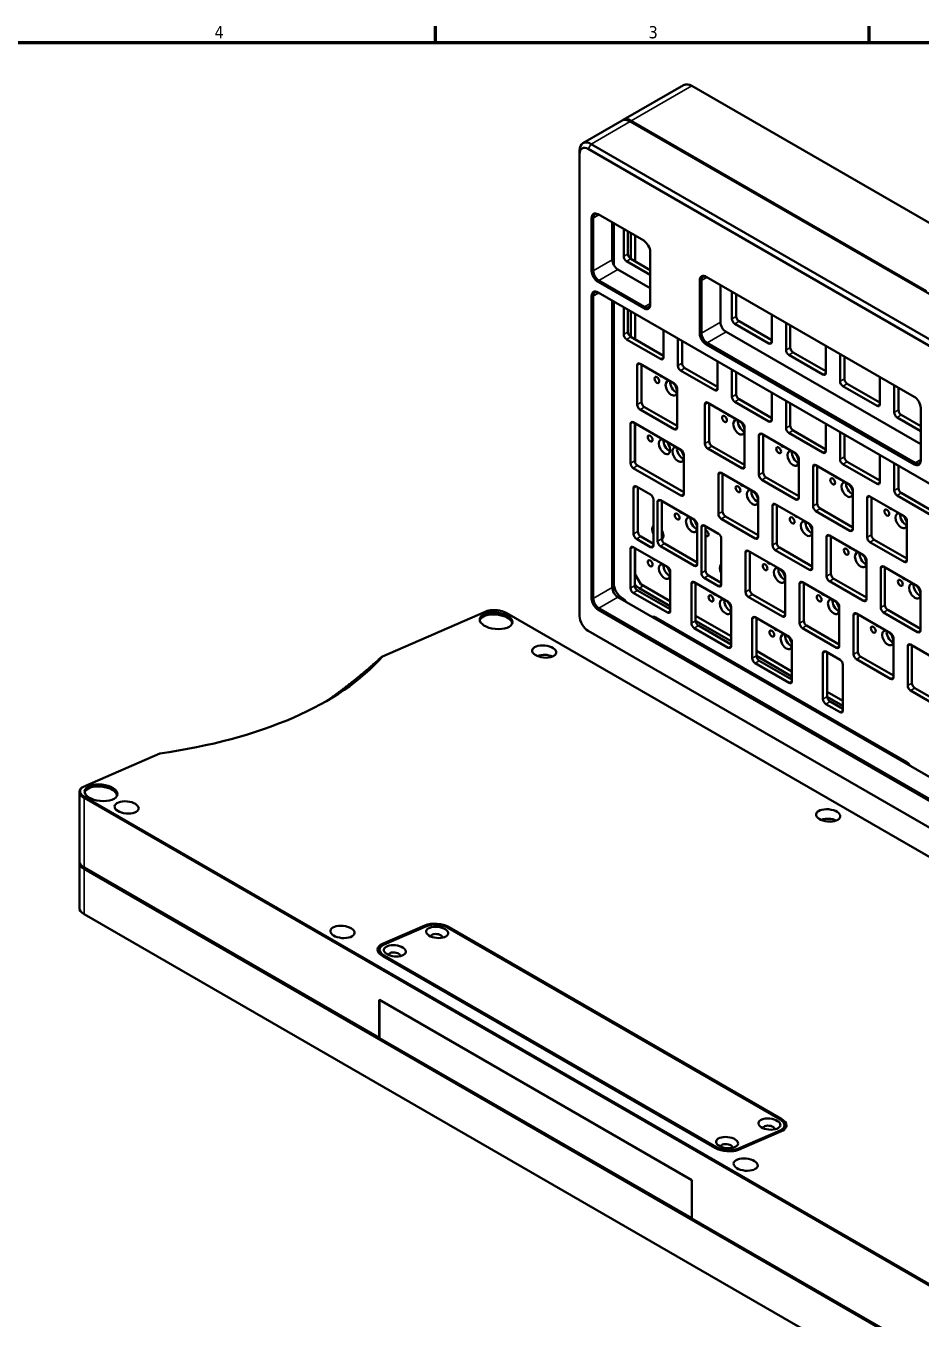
# Model space of a CAD drawing. Header units: millimetres. Extents: x -18 to 861, y -85 to 544.
# Drawn here: x 437.7 to 660.6, y 215.3 to 537.5 of the extents above; entities that cross this region are included whole.
import ezdxf

# ---------------------------------------------------------------- set-up
doc = ezdxf.new("R2010")
doc.units = ezdxf.units.MM
for name, color, linetype, lineweight in [('Border (ANSI)', 7, 'Continuous', 70), ('Visible (ANSI)', 7, 'Continuous', 50), ('Visible Narrow (ANSI)', 7, 'Continuous', 35)]:
    doc.layers.add(name, color=color, linetype=linetype, lineweight=lineweight)
doc.styles.add('Note Text (ANSI)', font='tahoma.ttf')

# ---------------------------------------------------------------- blocks, each defined once
blk = doc.blocks.new('Borders Default Border')
at = {"layer": 'Border (ANSI)'}
for p, q in [((539.75, 533.4), (539.75, 537.46)), ((647.7, 533.4), (647.7, 537.46))]:
    blk.add_line(p, q, dxfattribs=at)
at = {"layer": 'Border (ANSI)', "flags": 128}
blk.add_lwpolyline([(12.7, 25.4), (12.7, 533.4), (850.9, 533.4), (850.9, 25.4), (12.7, 25.4)], dxfattribs=at)
at = {"layer": 'Border (ANSI)', "char_height": 3.05, "attachment_point": 7, "style": 'Note Text (ANSI)'}
for s, insert in [('4', (484.71, 534.42)), ('3', (592.78, 534.35))]:
    blk.add_mtext(s, dxfattribs=dict(at, insert=insert))

msp = doc.modelspace()

# ---------------------------------------------------------------- linework, layer by layer
at = {"layer": 'Visible (ANSI)'}
for p, q in [((586.485, 514.067), (601.437, 522.7)), ((603.539, 522.561), (825.261, 394.549)), ((586.202, 513.904), (576.444, 508.27)), ((588.202, 513.706), (809.924, 385.695)), ((661.953, 471.452), (588.485, 513.869)), ((575.616, 506.439), (575.616, 505.623)), ((577.737, 506.847), (799.459, 378.836)), ((800.166, 380.061), (578.444, 508.072)), ((575.616, 390.446), (575.616, 505.623)), ((591.561, 484.006), (580.212, 490.558)), ((578.586, 489.619), (578.586, 476.515)), ((579.01, 476.515), (579.01, 489.619)), ((583.747, 479.25), (583.747, 488.517)), ((584.101, 488.313), (584.101, 477.966)), ((586.594, 480.077), (586.594, 486.874)), ((587.654, 486.262), (587.654, 480.689)), ((588.344, 479.475), (588.344, 485.864)), ((589.404, 485.251), (589.404, 478.862)), ((593.187, 468.084), (593.187, 481.189)), ((593.187, 475.453), (587.301, 478.852)), ((588.361, 479.464), (593.187, 476.678)), ((580.212, 473.698), (591.561, 467.145)), ((591.773, 467.513), (580.424, 474.065)), ((593.187, 472.167), (585.162, 476.8)), ((605.526, 474.065), (605.526, 460.96)), ((605.951, 460.96), (605.951, 474.065)), ((658.913, 445.12), (607.153, 475.004)), ((780.146, 355.683), (580.212, 471.116)), ((610.688, 463.696), (610.688, 472.963)), ((613.534, 464.522), (613.534, 471.32)), ((614.595, 470.707), (614.595, 465.135)), ((578.586, 470.177), (578.586, 394.855)), ((579.01, 394.855), (579.01, 470.177)), ((583.747, 397.59), (583.747, 469.074)), ((584.101, 468.87), (584.101, 398.611)), ((586.594, 460.634), (586.594, 467.431)), ((587.654, 466.819), (587.654, 461.246)), ((588.344, 460.032), (588.344, 466.421)), ((589.404, 465.808), (589.404, 459.419)), ((623.434, 465.604), (623.434, 458.807)), ((596.493, 461.716), (596.493, 454.918)), ((660.539, 433.281), (612.102, 461.246)), ((622.727, 458.399), (614.241, 463.298)), ((615.302, 463.91), (623.434, 459.215)), ((627.005, 456.745), (627.005, 463.543)), ((628.065, 462.93), (628.065, 457.358)), ((595.786, 454.51), (587.301, 459.409)), ((588.361, 460.021), (596.493, 455.327)), ((600.064, 452.857), (600.064, 459.654)), ((601.125, 459.042), (601.125, 453.469)), ((607.153, 458.143), (658.913, 428.26)), ((659.125, 428.627), (607.365, 458.511)), ((636.904, 457.827), (636.904, 451.03)), ((636.197, 450.621), (627.712, 455.52)), ((628.772, 456.133), (636.904, 451.438)), ((640.475, 448.968), (640.475, 455.765)), ((641.536, 455.153), (641.536, 449.58)), ((589.961, 443.135), (589.961, 452.933)), ((590.668, 453.341), (599.154, 448.442)), ((591.022, 453.137), (591.022, 443.748)), ((609.256, 446.733), (600.771, 451.632)), ((601.832, 452.244), (609.963, 447.549)), ((609.963, 453.939), (609.963, 447.141)), ((613.534, 445.08), (613.534, 451.877)), ((614.595, 451.264), (614.595, 445.692)), ((642.243, 448.356), (650.375, 443.661)), ((650.375, 450.05), (650.375, 443.253)), ((653.945, 441.191), (653.945, 447.988)), ((599.861, 447.218), (599.861, 437.42)), ((623.434, 446.161), (623.434, 439.364)), ((649.667, 442.844), (641.182, 447.743)), ((655.006, 447.376), (655.006, 441.803)), ((599.154, 437.012), (590.668, 441.91)), ((591.729, 442.523), (599.861, 437.828)), ((606.799, 433.414), (606.799, 443.212)), ((607.506, 443.62), (615.992, 438.721)), ((607.86, 443.416), (607.86, 434.026)), ((622.727, 438.956), (614.241, 443.855)), ((615.302, 444.467), (623.434, 439.772)), ((627.005, 437.302), (627.005, 444.1)), ((628.065, 443.487), (628.065, 437.915)), ((660.539, 429.199), (660.539, 442.303)), ((588.277, 428.553), (588.277, 438.351)), ((588.984, 438.759), (600.837, 431.916)), ((589.338, 438.555), (589.338, 429.165)), ((589.404, 438.517), (589.404, 428.782)), ((636.904, 438.384), (636.904, 431.587)), ((660.539, 436.568), (654.653, 439.966)), ((655.713, 440.579), (660.539, 437.792)), ((616.699, 437.496), (616.699, 427.698)), ((620.27, 425.637), (620.27, 435.435)), ((620.977, 435.843), (629.462, 430.944)), ((621.33, 435.639), (621.33, 426.249)), ((636.197, 431.179), (627.712, 436.078)), ((628.772, 436.69), (636.904, 431.995)), ((640.475, 429.525), (640.475, 436.323)), ((641.536, 435.71), (641.536, 430.138)), ((615.992, 427.29), (607.506, 432.189)), ((608.567, 432.801), (616.699, 428.107)), ((601.544, 430.691), (601.544, 420.893)), ((630.169, 429.719), (630.169, 419.921)), ((642.243, 428.913), (650.375, 424.218)), ((650.375, 430.607), (650.375, 423.81)), ((600.837, 420.485), (588.984, 427.328)), ((590.045, 427.941), (601.544, 421.302)), ((610.167, 415.915), (610.167, 425.713)), ((610.874, 426.121), (619.359, 421.223)), ((611.227, 425.917), (611.227, 416.528)), ((633.74, 417.86), (633.74, 427.658)), ((634.447, 428.066), (642.932, 423.167)), ((634.801, 427.862), (634.801, 418.472)), ((649.667, 423.402), (641.182, 428.301)), ((653.945, 421.748), (653.945, 428.545)), ((655.006, 427.933), (655.006, 422.36)), ((589.045, 410.923), (589.045, 422.354)), ((589.752, 422.762), (593.287, 420.721)), ((590.105, 422.558), (590.105, 411.535)), ((629.462, 419.513), (620.977, 424.412)), ((622.037, 425.024), (630.169, 420.329)), ((593.994, 419.496), (593.994, 408.065)), ((595.013, 409.11), (595.013, 418.908)), ((595.72, 419.316), (604.205, 414.418)), ((596.073, 419.112), (596.073, 409.723)), ((620.066, 419.998), (620.066, 410.2)), ((643.639, 421.942), (643.639, 412.144)), ((647.21, 410.082), (647.21, 419.88)), ((647.917, 420.289), (656.403, 415.39)), ((648.271, 420.085), (648.271, 410.695)), ((663.138, 415.624), (654.653, 420.523)), ((655.713, 421.136), (663.845, 416.441)), ((623.637, 408.138), (623.637, 417.936)), ((624.344, 418.344), (632.829, 413.445)), ((624.698, 418.14), (624.698, 408.751)), ((642.932, 411.736), (634.447, 416.635)), ((635.508, 417.247), (643.639, 412.552)), ((604.912, 413.193), (604.912, 403.395)), ((605.93, 401.174), (605.93, 412.605)), ((606.637, 413.013), (610.173, 410.972)), ((606.991, 412.809), (606.991, 401.786)), ((619.359, 409.792), (610.874, 414.691)), ((611.934, 415.303), (620.066, 410.608)), ((657.11, 414.165), (657.11, 404.367)), ((593.287, 407.657), (589.752, 409.698)), ((590.812, 410.311), (593.994, 408.473)), ((610.88, 409.747), (610.88, 398.316)), ((633.537, 412.221), (633.537, 402.423)), ((637.107, 400.361), (637.107, 410.159)), ((637.815, 410.567), (646.3, 405.668)), ((638.168, 410.363), (638.168, 400.973)), ((648.978, 409.47), (657.11, 404.775)), ((588.277, 397.445), (588.277, 407.243)), ((588.984, 407.651), (597.47, 402.752)), ((589.338, 407.447), (589.338, 398.057)), ((589.404, 407.408), (589.404, 400.856)), ((604.205, 402.987), (595.72, 407.886)), ((596.78, 408.498), (604.912, 403.803)), ((616.902, 396.472), (616.902, 406.27)), ((617.609, 406.679), (626.094, 401.78)), ((617.963, 406.475), (617.963, 397.085)), ((632.829, 402.014), (624.344, 406.913)), ((625.405, 407.526), (633.537, 402.831)), ((656.403, 403.959), (647.917, 408.858)), ((647.007, 404.443), (647.007, 394.646)), ((589.404, 400.856), (590.819, 398.407)), ((598.177, 401.527), (598.177, 391.729)), ((610.173, 397.908), (606.637, 399.949)), ((607.698, 400.562), (610.88, 398.724)), ((626.801, 400.555), (626.801, 390.757)), ((638.875, 399.749), (647.007, 395.054)), ((650.578, 392.584), (650.578, 402.382)), ((651.285, 402.79), (659.77, 397.891)), ((651.639, 402.586), (651.639, 393.196)), ((590.045, 396.832), (598.177, 392.137)), ((598.177, 392.933), (590.465, 397.386)), ((590.819, 398.407), (598.177, 394.158)), ((603.432, 388.695), (603.432, 398.493)), ((604.139, 398.902), (612.624, 394.003)), ((604.492, 398.697), (604.492, 389.308)), ((630.372, 388.695), (630.372, 398.493)), ((631.079, 398.902), (639.565, 394.003)), ((631.433, 398.697), (631.433, 389.308)), ((646.3, 394.237), (637.815, 399.136)), ((660.477, 396.666), (660.477, 386.868)), ((798.611, 271.906), (585.162, 395.141)), ((586.222, 394.936), (586.345, 394.865)), ((597.47, 391.321), (588.984, 396.22)), ((626.094, 390.349), (617.609, 395.248)), ((618.67, 395.86), (626.801, 391.165)), ((526.504, 380.403), (552.088, 391.546)), ((557.463, 391.166), (779.185, 263.154)), ((580.212, 392.038), (796.984, 266.884)), ((797.196, 267.252), (580.424, 392.405)), ((594.434, 390.186), (594.088, 389.987)), ((594.133, 390.013), (594.244, 390.257)), ((594.585, 390.108), (657.056, 354.041)), ((604.492, 390.512), (613.331, 385.409)), ((613.331, 392.778), (613.331, 382.98)), ((619.293, 390.152), (627.778, 385.253)), ((619.646, 389.948), (619.646, 380.558)), ((640.272, 392.778), (640.272, 382.98)), ((643.843, 380.918), (643.843, 390.716)), ((644.55, 391.124), (653.035, 386.225)), ((644.903, 390.92), (644.903, 381.531)), ((659.77, 386.46), (651.285, 391.359)), ((652.346, 391.972), (660.477, 387.277)), ((799.459, 258.76), (577.737, 386.771)), ((612.624, 382.572), (604.139, 387.471)), ((613.331, 384.184), (604.492, 389.287)), ((605.199, 388.083), (613.331, 383.388)), ((618.586, 379.946), (618.586, 389.744)), ((639.565, 382.572), (631.079, 387.471)), ((632.14, 388.083), (640.272, 383.388)), ((628.485, 384.029), (628.485, 374.231)), ((653.742, 385.001), (653.742, 375.203)), ((619.646, 381.763), (628.485, 376.66)), ((628.485, 375.435), (619.647, 380.538)), ((636.213, 369.769), (636.213, 381.2)), ((636.92, 381.608), (640.456, 379.567)), ((637.274, 381.404), (637.274, 370.381)), ((645.61, 380.306), (653.742, 375.611)), ((657.313, 373.141), (657.313, 382.939)), ((658.02, 383.347), (666.505, 378.448)), ((658.374, 383.143), (658.374, 373.753)), ((627.778, 373.822), (619.293, 378.721)), ((620.353, 379.334), (628.485, 374.639)), ((641.163, 378.342), (641.163, 366.911)), ((653.035, 374.794), (644.55, 379.693)), ((637.274, 371.585), (641.163, 369.34)), ((666.505, 367.017), (658.02, 371.916)), ((659.081, 372.529), (667.213, 367.834)), ((640.456, 366.503), (636.92, 368.544)), ((641.163, 368.115), (637.274, 370.361)), ((637.981, 369.156), (641.163, 367.319)), ((452.359, 348.107), (471.036, 356.242)), ((451.029, 329.403), (451.029, 346.668)), ((452.201, 345.153), (673.923, 217.142)), ((674.063, 217.366), (452.341, 345.378)), ((451.029, 329.077), (451.029, 317.809)), ((525.669, 285.353), (452.201, 327.77)), ((452.201, 327.444), (673.923, 199.432)), ((673.923, 188.165), (452.201, 316.176)), ((537.085, 313.387), (526.558, 308.802)), ((526.682, 308.548), (537.21, 313.134)), ((526.911, 308.598), (537.439, 313.183)), ((542.793, 312.793), (625.524, 265.028)), ((542.986, 312.713), (625.718, 264.948)), ((625.875, 265.181), (543.144, 312.946)), ((525.556, 306.823), (525.601, 307.273)), ((526.633, 308.46), (526.46, 308.362)), ((526.581, 305.732), (609.312, 257.967)), ((526.774, 305.651), (609.505, 257.886)), ((609.663, 258.12), (526.931, 305.885)), ((525.669, 285.353), (525.669, 294.865)), ((525.669, 294.865), (603.592, 249.876)), ((525.74, 285.312), (525.74, 294.824)), ((603.521, 249.917), (525.74, 294.824)), ((525.74, 285.312), (525.669, 285.353)), ((603.521, 240.405), (525.74, 285.312)), ((626.044, 264.664), (626.195, 264.534)), ((625.544, 262.315), (615.017, 257.73)), ((615.141, 257.476), (625.669, 262.062)), ((615.371, 257.526), (625.898, 262.111)), ((626.775, 262.846), (626.82, 263.296)), ((603.521, 240.405), (603.521, 249.917)), ((603.592, 249.876), (603.592, 240.364)), ((603.592, 240.364), (603.521, 240.405)), ((673.923, 199.759), (603.592, 240.364))]:
    msp.add_line(p, q, dxfattribs=at)
for centre, major_axis, ratio, start_param, end_param in [((588.202, 510.44), (-2, 3.464), 0.5773503, 5.4977871, 6.2831853), ((588.485, 510.603), (-2, 3.464), 0.5773503, 5.4977871, 6.353955), ((578.444, 504.806), (-2, 3.464), 0.5773503, 5.4977871, 7.0685835), ((577.737, 504.398), (-1.5, 2.598), 0.5773503, 5.4977871, 7.0685835), ((580.212, 488.68), (-1.15, 1.992), 0.5773503, 5.4977871, 7.0685835), ((580.424, 488.803), (-1, 1.732), 0.5773503, 5.4977871, 7.0685835), ((591.561, 482.128), (-1.15, 1.992), 0.5773503, 3.9269908, 5.4977871), ((588.361, 480.281), (0.5, -0.866), 0.5773503, 3.9269908, 5.4977871), ((585.162, 478.433), (-1, 1.732), 0.5773503, 0.7853982, 2.3561945), ((587.301, 479.668), (-0.5, 0.866), 0.5773503, 0.7853982, 2.3561945), ((580.212, 475.576), (1.15, -1.992), 0.5773503, 3.9269908, 5.4977871), ((580.424, 475.698), (-1, 1.732), 0.5773503, 0.7853982, 2.3561945), ((607.153, 473.126), (-1.15, 1.992), 0.5773503, 5.4977871, 7.0685835), ((607.365, 473.249), (-1, 1.732), 0.5773503, 5.4977871, 7.0685835), ((580.212, 469.238), (-1.15, 1.992), 0.5773503, 5.4977871, 7.0685835), ((580.424, 469.36), (-1, 1.732), 0.5773503, 5.4977871, 7.0685835), ((591.561, 469.023), (1.15, -1.992), 0.5773503, 5.4977871, 7.0685835), ((591.773, 469.146), (1, -1.732), 0.5773503, 5.4977871, 7.0685835), ((614.241, 464.114), (-0.5, 0.866), 0.5773503, 0.7853982, 2.3561945), ((615.302, 464.726), (0.5, -0.866), 0.5773503, 3.9269908, 5.4977871), ((588.361, 460.838), (0.5, -0.866), 0.5773503, 3.9269908, 5.4977871), ((607.153, 460.021), (1.15, -1.992), 0.5773503, 3.9269908, 5.4977871), ((607.365, 460.144), (-1, 1.732), 0.5773503, 0.7853982, 2.3561945), ((612.102, 462.879), (-1, 1.732), 0.5773503, 0.7853982, 2.3561945), ((587.301, 460.226), (-0.5, 0.866), 0.5773503, 0.7853982, 2.3561945), ((622.727, 459.215), (0.5, -0.866), 0.5773503, 5.4977871, 7.0685835), ((595.786, 455.327), (0.5, -0.866), 0.5773503, 5.4977871, 7.0685835), ((627.712, 456.337), (-0.5, 0.866), 0.5773503, 0.7853982, 2.3561945), ((628.772, 456.949), (0.5, -0.866), 0.5773503, 3.9269908, 5.4977871), ((590.668, 452.525), (-0.5, 0.866), 0.5773503, 5.4977871, 7.0685835), ((600.771, 452.448), (-0.5, 0.866), 0.5773503, 0.7853982, 2.3561945), ((601.832, 453.061), (0.5, -0.866), 0.5773503, 3.9269908, 5.4977871), ((595.752, 450.847), (0.375, -0.65), 0.5773503, 4.7307931, 6.2647812), ((599.578, 447.871), (1, -1.732), 0.5773503, 3.7428569, 5.6819211), ((599.154, 447.626), (0.5, -0.866), 0.5773503, 0.7853982, 2.3561945), ((636.197, 451.438), (0.5, -0.866), 0.5773503, 5.4977871, 7.0685835), ((641.182, 448.56), (-0.5, 0.866), 0.5773503, 0.7853982, 2.3561945), ((642.243, 449.172), (0.5, -0.866), 0.5773503, 3.9269908, 5.4977871), ((609.256, 447.549), (0.5, -0.866), 0.5773503, 5.4977871, 7.0685835), ((614.241, 444.671), (-0.5, 0.866), 0.5773503, 0.7853982, 2.3561945), ((615.302, 445.284), (0.5, -0.866), 0.5773503, 3.9269908, 5.4977871), ((658.913, 443.242), (-1.15, 1.992), 0.5773503, 3.9269908, 5.4977871), ((590.668, 442.727), (-0.5, 0.866), 0.5773503, 0.7853982, 2.3561945), ((591.729, 443.339), (0.5, -0.866), 0.5773503, 3.9269908, 5.4977871), ((607.506, 442.804), (-0.5, 0.866), 0.5773503, 5.4977871, 7.0685835), ((649.667, 443.661), (0.5, -0.866), 0.5773503, 5.4977871, 7.0685835), ((655.713, 441.395), (0.5, -0.866), 0.5773503, 3.9269908, 5.4977871), ((588.984, 437.943), (-0.5, 0.866), 0.5773503, 5.4977871, 7.0685835), ((612.59, 441.126), (0.375, -0.65), 0.5773503, 4.7307931, 6.2647812), ((616.416, 438.149), (1, -1.732), 0.5773503, 3.7428569, 5.6819211), ((615.992, 437.905), (0.5, -0.866), 0.5773503, 0.7853982, 2.3561945), ((622.727, 439.772), (0.5, -0.866), 0.5773503, 5.4977871, 7.0685835), ((654.653, 440.783), (-0.5, 0.866), 0.5773503, 0.7853982, 2.3561945), ((599.154, 437.828), (0.5, -0.866), 0.5773503, 5.4977871, 7.0685835), ((620.977, 435.026), (-0.5, 0.866), 0.5773503, 5.4977871, 7.0685835), ((627.712, 436.894), (-0.5, 0.866), 0.5773503, 0.7853982, 2.3561945), ((628.772, 437.507), (0.5, -0.866), 0.5773503, 3.9269908, 5.4977871), ((597.894, 433.289), (1, -1.732), 0.5773503, 3.7428569, 5.6819211), ((601.262, 431.345), (1, -1.732), 0.5773503, 3.7428569, 5.6819211), ((600.837, 431.1), (0.5, -0.866), 0.5773503, 0.7853982, 2.3561945), ((607.506, 433.006), (-0.5, 0.866), 0.5773503, 0.7853982, 2.3561945), ((608.567, 433.618), (0.5, -0.866), 0.5773503, 3.9269908, 5.4977871), ((626.061, 433.348), (0.375, -0.65), 0.5773503, 4.7307931, 6.2647812), ((590.045, 428.757), (0.5, -0.866), 0.5773503, 3.9269908, 5.4977871), ((629.886, 430.372), (1, -1.732), 0.5773503, 3.7428569, 5.6819211), ((629.462, 430.127), (0.5, -0.866), 0.5773503, 0.7853982, 2.3561945), ((636.197, 431.995), (0.5, -0.866), 0.5773503, 5.4977871, 7.0685835), ((641.182, 429.117), (-0.5, 0.866), 0.5773503, 0.7853982, 2.3561945), ((642.243, 429.729), (0.5, -0.866), 0.5773503, 3.9269908, 5.4977871), ((658.913, 430.138), (1.15, -1.992), 0.5773503, 5.4977871, 7.0685835), ((659.125, 430.26), (1, -1.732), 0.5773503, 5.4977871, 7.0685835), ((588.984, 428.145), (-0.5, 0.866), 0.5773503, 0.7853982, 2.3561945), ((610.874, 425.305), (-0.5, 0.866), 0.5773503, 5.4977871, 7.0685835), ((615.992, 428.107), (0.5, -0.866), 0.5773503, 5.4977871, 7.0685835), ((620.977, 425.228), (-0.5, 0.866), 0.5773503, 0.7853982, 2.3561945), ((622.037, 425.841), (0.5, -0.866), 0.5773503, 3.9269908, 5.4977871), ((634.447, 427.249), (-0.5, 0.866), 0.5773503, 5.4977871, 7.0685835), ((589.752, 421.946), (-0.5, 0.866), 0.5773503, 5.4977871, 7.0685835), ((615.958, 423.627), (0.375, -0.65), 0.5773503, 4.7307931, 6.2647812), ((639.531, 425.571), (0.375, -0.65), 0.5773503, 4.7307931, 6.2647812), ((643.357, 422.595), (1, -1.732), 0.5773503, 3.7428569, 5.6819211), ((642.932, 422.35), (0.5, -0.866), 0.5773503, 0.7853982, 2.3561945), ((649.667, 424.218), (0.5, -0.866), 0.5773503, 5.4977871, 7.0685835), ((655.713, 421.952), (0.5, -0.866), 0.5773503, 3.9269908, 5.4977871), ((593.287, 419.904), (0.5, -0.866), 0.5773503, 0.7853982, 2.3561945), ((595.72, 418.5), (-0.5, 0.866), 0.5773503, 5.4977871, 7.0685835), ((600.837, 421.302), (0.5, -0.866), 0.5773503, 5.4977871, 7.0685835), ((619.783, 420.651), (1, -1.732), 0.5773503, 3.7428569, 5.6819211), ((619.359, 420.406), (0.5, -0.866), 0.5773503, 0.7853982, 2.3561945), ((629.462, 420.329), (0.5, -0.866), 0.5773503, 5.4977871, 7.0685835), ((647.917, 419.472), (-0.5, 0.866), 0.5773503, 5.4977871, 7.0685835), ((654.653, 421.34), (-0.5, 0.866), 0.5773503, 0.7853982, 2.3561945), ((600.804, 416.822), (0.375, -0.65), 0.5773503, 4.7307931, 6.2647812), ((610.874, 415.507), (-0.5, 0.866), 0.5773503, 0.7853982, 2.3561945), ((611.934, 416.119), (0.5, -0.866), 0.5773503, 3.9269908, 5.4977871), ((624.344, 417.528), (-0.5, 0.866), 0.5773503, 5.4977871, 7.0685835), ((634.447, 417.451), (-0.5, 0.866), 0.5773503, 0.7853982, 2.3561945), ((635.508, 418.064), (0.5, -0.866), 0.5773503, 3.9269908, 5.4977871), ((653.001, 417.794), (0.375, -0.65), 0.5773503, 4.7307931, 6.2647812), ((656.827, 414.818), (1, -1.732), 0.5773503, 3.7428569, 5.6819211), ((595.056, 411.326), (-1, 1.732), 0.5773503, 0.0641771, 1.5066193), ((604.629, 413.846), (1, -1.732), 0.5773503, 3.7428569, 5.6819211), ((604.205, 413.601), (0.5, -0.866), 0.5773503, 0.7853982, 2.3561945), ((606.637, 412.197), (-0.5, 0.866), 0.5773503, 5.4977871, 7.0685835), ((629.428, 415.85), (0.375, -0.65), 0.5773503, 4.7307931, 6.2647812), ((633.254, 412.874), (1, -1.732), 0.5773503, 3.7428569, 5.6819211), ((632.829, 412.629), (0.5, -0.866), 0.5773503, 0.7853982, 2.3561945), ((656.403, 414.573), (0.5, -0.866), 0.5773503, 0.7853982, 2.3561945), ((589.752, 410.515), (-0.5, 0.866), 0.5773503, 0.7853982, 2.3561945), ((590.812, 411.127), (0.5, -0.866), 0.5773503, 3.9269908, 5.4977871), ((595.056, 411.326), (1, -1.732), 0.5773503, 0.0236148, 1.5538321), ((596.188, 411.979), (1, -1.732), 0.5773503, 5.4166983, 5.6819211), ((596.78, 409.314), (0.5, -0.866), 0.5773503, 3.9269908, 5.4977871), ((607.09, 411.119), (0.425, -0.736), 0.5773503, 5.3323273, 8.8048396), ((610.173, 410.155), (0.5, -0.866), 0.5773503, 0.7853982, 2.3561945), ((619.359, 410.608), (0.5, -0.866), 0.5773503, 5.4977871, 7.0685835), ((637.815, 409.751), (-0.5, 0.866), 0.5773503, 5.4977871, 7.0685835), ((642.932, 412.552), (0.5, -0.866), 0.5773503, 5.4977871, 7.0685835), ((647.917, 409.674), (-0.5, 0.866), 0.5773503, 0.7853982, 2.3561945), ((648.978, 410.287), (0.5, -0.866), 0.5773503, 3.9269908, 5.4977871), ((588.984, 406.834), (-0.5, 0.866), 0.5773503, 5.4977871, 7.0685835), ((593.287, 408.473), (0.5, -0.866), 0.5773503, 5.4977871, 7.0685835), ((595.72, 408.702), (-0.5, 0.866), 0.5773503, 0.7853982, 2.3561945), ((617.609, 405.862), (-0.5, 0.866), 0.5773503, 5.4977871, 7.0685835), ((624.344, 407.73), (-0.5, 0.866), 0.5773503, 0.7853982, 2.3561945), ((625.405, 408.342), (0.5, -0.866), 0.5773503, 3.9269908, 5.4977871), ((642.899, 408.073), (0.375, -0.65), 0.5773503, 4.7307931, 6.2647812), ((646.724, 405.097), (1, -1.732), 0.5773503, 3.7428569, 5.6819211), ((594.069, 405.156), (0.375, -0.65), 0.5773503, 4.7307931, 6.2647812), ((597.894, 402.18), (1, -1.732), 0.5773503, 3.7428569, 5.6819211), ((604.205, 403.803), (0.5, -0.866), 0.5773503, 5.4977871, 7.0685835), ((611.939, 401.579), (-1, 1.732), 0.5773503, 0.0611534, 1.509643), ((622.693, 404.184), (0.375, -0.65), 0.5773503, 4.7307931, 6.2647812), ((646.3, 404.852), (0.5, -0.866), 0.5773503, 0.7853982, 2.3561945), ((651.285, 401.974), (-0.5, 0.866), 0.5773503, 5.4977871, 7.0685835), ((656.403, 404.775), (0.5, -0.866), 0.5773503, 5.4977871, 7.0685835), ((597.47, 401.935), (0.5, -0.866), 0.5773503, 0.7853982, 2.3561945), ((606.637, 400.766), (-0.5, 0.866), 0.5773503, 0.7853982, 2.3561945), ((607.698, 401.378), (0.5, -0.866), 0.5773503, 3.9269908, 5.4977871), ((626.519, 401.208), (1, -1.732), 0.5773503, 3.7428569, 5.6819211), ((626.094, 400.963), (0.5, -0.866), 0.5773503, 0.7853982, 2.3561945), ((632.829, 402.831), (0.5, -0.866), 0.5773503, 5.4977871, 7.0685835), ((637.815, 399.953), (-0.5, 0.866), 0.5773503, 0.7853982, 2.3561945), ((638.875, 400.565), (0.5, -0.866), 0.5773503, 3.9269908, 5.4977871), ((656.369, 400.296), (0.375, -0.65), 0.5773503, 4.7307931, 6.2647812), ((585.162, 396.774), (-1, 1.732), 0.5773503, 0.7853982, 2.3561945), ((586.222, 397.386), (1.5, -2.598), 0.5773503, 3.9269908, 5.4977871), ((588.984, 397.036), (-0.5, 0.866), 0.5773503, 0.7853982, 2.3561945), ((590.465, 399.835), (-1.5, 2.598), 0.5773503, 1.7961192, 2.3561945), ((590.045, 397.649), (0.5, -0.866), 0.5773503, 3.9269908, 5.4977871), ((604.139, 398.085), (-0.5, 0.866), 0.5773503, 5.4977871, 7.0685835), ((610.173, 398.724), (0.5, -0.866), 0.5773503, 5.4977871, 7.0685835), ((617.609, 396.064), (-0.5, 0.866), 0.5773503, 0.7853982, 2.3561945), ((618.67, 396.677), (0.5, -0.866), 0.5773503, 3.9269908, 5.4977871), ((631.079, 398.085), (-0.5, 0.866), 0.5773503, 5.4977871, 7.0685835), ((660.195, 397.32), (1, -1.732), 0.5773503, 3.7428569, 5.6819211), ((659.77, 397.075), (0.5, -0.866), 0.5773503, 0.7853982, 2.3561945), ((580.212, 393.916), (1.15, -1.992), 0.5773503, 3.9269908, 5.4977871), ((580.424, 394.038), (-1, 1.732), 0.5773503, 0.7853982, 2.3561945), ((586.345, 393.232), (1, -1.732), 0.5773503, 1.6334602, 2.3561945), ((609.223, 396.407), (0.375, -0.65), 0.5773503, 4.7307931, 6.2647812), ((613.048, 393.431), (1, -1.732), 0.5773503, 3.7428569, 5.6819211), ((612.624, 393.186), (0.5, -0.866), 0.5773503, 0.7853982, 2.3561945), ((636.163, 396.407), (0.375, -0.65), 0.5773503, 4.7307931, 6.2647812), ((639.989, 393.431), (1, -1.732), 0.5773503, 3.7428569, 5.6819211), ((639.565, 393.186), (0.5, -0.866), 0.5773503, 0.7853982, 2.3561945), ((646.3, 395.054), (0.5, -0.866), 0.5773503, 5.4977871, 7.0685835), ((652.346, 392.788), (0.5, -0.866), 0.5773503, 3.9269908, 5.4977871), ((554.75, 388.774), (-4.08, 0.409), 0.5026855, 3.267759, 6.157019), ((577.737, 389.221), (-1.5, 2.598), 0.5773503, 0.7853982, 2.3561945), ((594.585, 388.475), (-1, 1.732), 0.5773503, 5.4977871, 6.2205214), ((597.47, 392.137), (0.5, -0.866), 0.5773503, 5.4977871, 7.0685835), ((619.293, 389.336), (-0.5, 0.866), 0.5773503, 5.4977871, 7.0685835), ((626.094, 391.165), (0.5, -0.866), 0.5773503, 5.4977871, 7.0685835), ((644.55, 390.308), (-0.5, 0.866), 0.5773503, 5.4977871, 7.0685835), ((651.285, 392.176), (-0.5, 0.866), 0.5773503, 0.7853982, 2.3561945), ((604.139, 388.287), (-0.5, 0.866), 0.5773503, 0.7853982, 2.3561945), ((605.199, 388.899), (0.5, -0.866), 0.5773503, 3.9269908, 5.4977871), ((624.377, 387.658), (0.375, -0.65), 0.5773503, 4.7307931, 6.2647812), ((631.079, 388.287), (-0.5, 0.866), 0.5773503, 0.7853982, 2.3561945), ((632.14, 388.899), (0.5, -0.866), 0.5773503, 3.9269908, 5.4977871), ((649.634, 388.63), (0.375, -0.65), 0.5773503, 4.7307931, 6.2647812), ((653.459, 385.654), (1, -1.732), 0.5773503, 3.7428569, 5.6819211), ((659.77, 387.277), (0.5, -0.866), 0.5773503, 5.4977871, 7.0685835), ((628.202, 384.682), (1, -1.732), 0.5773503, 3.7428569, 5.6819211), ((627.778, 384.437), (0.5, -0.866), 0.5773503, 0.7853982, 2.3561945), ((653.035, 385.409), (0.5, -0.866), 0.5773503, 0.7853982, 2.3561945), ((658.02, 382.531), (-0.5, 0.866), 0.5773503, 5.4977871, 7.0685835), ((430.746, 407.596), (103.482, -10.367), 0.5026855, 5.1620858, 5.9416073), ((491.494, 364.177), (80.822, 44.819), 0.0331976, 5.1398128, 5.1419131), ((566.796, 379.072), (-3, 0), 0.5773503, 3.9754201, 5.3187284), ((612.624, 383.388), (0.5, -0.866), 0.5773503, 5.4977871, 7.0685835), ((620.353, 380.15), (0.5, -0.866), 0.5773503, 3.9269908, 5.4977871), ((636.92, 380.791), (-0.5, 0.866), 0.5773503, 5.4977871, 7.0685835), ((639.565, 383.388), (0.5, -0.866), 0.5773503, 5.4977871, 7.0685835), ((644.55, 380.51), (-0.5, 0.866), 0.5773503, 0.7853982, 2.3561945), ((645.61, 381.122), (0.5, -0.866), 0.5773503, 3.9269908, 5.4977871), ((619.293, 379.538), (-0.5, 0.866), 0.5773503, 0.7853982, 2.3561945), ((640.456, 378.75), (0.5, -0.866), 0.5773503, 0.7853982, 2.3561945), ((627.778, 374.639), (0.5, -0.866), 0.5773503, 5.4977871, 7.0685835), ((653.035, 375.611), (0.5, -0.866), 0.5773503, 5.4977871, 7.0685835), ((658.02, 372.733), (-0.5, 0.866), 0.5773503, 0.7853982, 2.3561945), ((659.081, 373.345), (0.5, -0.866), 0.5773503, 3.9269908, 5.4977871), ((636.92, 369.36), (-0.5, 0.866), 0.5773503, 0.7853982, 2.3561945), ((637.981, 369.973), (0.5, -0.866), 0.5773503, 3.9269908, 5.4977871), ((640.456, 367.319), (0.5, -0.866), 0.5773503, 5.4977871, 7.0685835), ((657.056, 352.408), (1, -1.732), 0.5773503, 1.6334602, 2.3561945), ((456.365, 345.921), (-4.08, 0.409), 0.5026855, 3.267759, 6.157019), ((637.507, 338.247), (-3, 0), 0.5773503, 3.9754201, 5.3187284), ((455.029, 329.077), (-4, 0), 0.5773503, 6.2124156, 7.0685835), ((455.029, 329.403), (-4, 0), 0.5773503, 0, 0.7853982), ((455.029, 317.809), (-4, 0), 0.5773503, 0, 0.7853982), ((540.126, 311.632), (-4.279, 0.429), 0.5026855, 3.9810502, 5.5518465), ((540.109, 311.46), (4.08, -0.409), 0.5026855, 2.0609158, 2.4102539), ((540.126, 311.632), (3.781, -0.379), 0.5026855, 0.8394576, 2.4102539), ((540.109, 311.46), (4.08, -0.409), 0.5026855, 0.8394576, 1.0806768), ((540.014, 310.514), (1.443, -0.145), 0.5026855, 6.2118592, 9.496104), ((529.581, 306.874), (-4.08, 0.409), 0.5026855, 5.5518465, 6.8700282), ((529.581, 306.874), (-3.98, 0.399), 0.5026855, 5.662619, 7.1226429), ((529.598, 307.046), (-4.279, 0.429), 0.5026855, 5.5518465, 7.1226429), ((529.598, 307.046), (-3.781, 0.379), 0.5026855, 5.5518465, 7.1226429), ((529.486, 305.928), (1.443, -0.145), 0.5026855, 6.2118592, 9.496104), ((622.857, 263.867), (3.781, -0.379), 0.5026855, 5.5518465, 7.1226429), ((622.84, 263.695), (3.98, -0.399), 0.5026855, 5.5518465, 6.9037517), ((622.84, 263.695), (4.08, -0.409), 0.5026855, 5.6963424, 7.1226429), ((622.857, 263.867), (4.279, -0.429), 0.5026855, 5.5518465, 7.1226429), ((622.745, 262.748), (1.443, -0.145), 0.5026855, 6.2118592, 9.496104), ((612.33, 259.281), (4.279, -0.429), 0.5026855, 3.9810502, 5.5518465), ((612.313, 259.109), (3.98, -0.399), 0.5026855, 3.9810502, 4.180717), ((612.33, 259.281), (-3.781, 0.379), 0.5026855, 0.8394576, 2.4102539), ((612.218, 258.163), (1.443, -0.145), 0.5026855, 6.2118592, 9.496104), ((612.313, 259.109), (3.98, -0.399), 0.5026855, 5.244061, 5.5518465)]:
    msp.add_ellipse(centre, major_axis=major_axis, ratio=ratio, start_param=start_param, end_param=end_param, dxfattribs=at)
for centre, major_axis, ratio in [((594.854, 449.292), (-0.425, 0.736), 0.5773503), ((598.446, 447.218), (-1, 1.732), 0.5773503), ((611.692, 439.57), (-0.425, 0.736), 0.5773503), ((615.284, 437.496), (-1, 1.732), 0.5773503), ((593.171, 434.709), (-0.425, 0.736), 0.5773503), ((596.763, 432.636), (-1, 1.732), 0.5773503), ((600.13, 430.691), (-1, 1.732), 0.5773503), ((625.163, 431.793), (-0.425, 0.736), 0.5773503), ((628.755, 429.719), (-1, 1.732), 0.5773503), ((615.06, 422.072), (-0.425, 0.736), 0.5773503), ((638.633, 424.016), (-0.425, 0.736), 0.5773503), ((642.225, 421.942), (-1, 1.732), 0.5773503), ((618.652, 419.998), (-1, 1.732), 0.5773503), ((599.906, 415.267), (-0.425, 0.736), 0.5773503), ((652.103, 416.239), (-0.425, 0.736), 0.5773503), ((655.696, 414.165), (-1, 1.732), 0.5773503), ((603.498, 413.193), (-1, 1.732), 0.5773503), ((628.53, 414.295), (-0.425, 0.736), 0.5773503), ((632.122, 412.221), (-1, 1.732), 0.5773503), ((642.001, 406.517), (-0.425, 0.736), 0.5773503), ((645.593, 404.443), (-1, 1.732), 0.5773503), ((593.171, 403.601), (-0.425, 0.736), 0.5773503), ((596.763, 401.527), (-1, 1.732), 0.5773503), ((621.795, 402.629), (-0.425, 0.736), 0.5773503), ((625.387, 400.555), (-1, 1.732), 0.5773503), ((655.471, 398.74), (-0.425, 0.736), 0.5773503), ((659.063, 396.666), (-1, 1.732), 0.5773503), ((608.325, 394.852), (-0.425, 0.736), 0.5773503), ((611.917, 392.778), (-1, 1.732), 0.5773503), ((635.265, 394.852), (-0.425, 0.736), 0.5773503), ((638.858, 392.778), (-1, 1.732), 0.5773503), ((554.802, 389.29), (4.08, -0.409), 0.5026855), ((623.479, 386.102), (-0.425, 0.736), 0.5773503), ((648.736, 387.075), (-0.425, 0.736), 0.5773503), ((652.328, 385.001), (-1, 1.732), 0.5773503), ((627.071, 384.029), (-1, 1.732), 0.5773503), ((566.796, 381.622), (-2.997, 0.285), 0.5030681), ((456.417, 346.437), (4.08, -0.409), 0.5026855), ((462.807, 342.774), (-2.997, 0.285), 0.5030681), ((637.507, 340.797), (-2.997, 0.285), 0.5030681), ((516.547, 311.747), (-2.997, 0.285), 0.5030681), ((540.126, 311.632), (-2.736, 0.274), 0.5026855), ((529.598, 307.046), (-2.736, 0.274), 0.5026855), ((622.857, 263.867), (-2.736, 0.274), 0.5026855), ((612.33, 259.281), (-2.736, 0.274), 0.5026855), ((616.956, 253.776), (-2.997, 0.285), 0.5030681)]:
    msp.add_ellipse(centre, major_axis=major_axis, ratio=ratio, dxfattribs=at)
for points, knots in [([(601.437, 522.7), (601.44, 522.702), (601.443, 522.704), (601.447, 522.706), (601.671, 522.833), (601.922, 522.907), (602.401, 522.936), (602.626, 522.911), (603.081, 522.79), (603.312, 522.692), (603.539, 522.561)], [-0.7897416, -0.7897416, -0.7897416, -0.7897416, -0.78539816, -0.78539816, -0.78539816, -0.48538977, -0.48538977, -0.24269488, -0.24269488, 0, 0, 0, 0]), ([(552.088, 391.546), (552.091, 391.548), (552.094, 391.549), (552.099, 391.551), (552.102, 391.552), (552.105, 391.553)], [-1.5707963268, -1.5707963268, -1.5707963268, -1.5707963268, -1.5677496303, -1.5677496303, -1.5647029338, -1.5647029338, -1.5647029338, -1.5647029338]), ([(552.105, 391.553), (552.319, 391.645), (552.558, 391.722), (553.08, 391.845), (553.363, 391.889), (554.02, 391.945), (554.398, 391.947), (554.777, 391.92), (555.155, 391.893), (555.534, 391.837), (556.484, 391.622), (557.028, 391.417), (557.463, 391.166)], [-1.5647029, -1.5647029, -1.5647029, -1.5647029, -1.327465, -1.327465, -1.0841337, -1.0841337, -0.7853982, -0.7853982, -0.7853982, -0.4866626, -0.4866626, 0, 0, 0, 0]), ([(452.341, 345.378), (452.124, 345.503), (451.933, 345.64), (451.615, 345.929), (451.489, 346.081), (451.286, 346.428), (451.228, 346.625), (451.228, 346.817), (451.228, 347.01), (451.286, 347.198), (451.58, 347.659), (451.907, 347.91), (452.342, 348.1)], [0, 0, 0, 0, 0.2426949, 0.2426949, 0.4853898, 0.4853898, 0.7853982, 0.7853982, 0.7853982, 1.0854066, 1.0854066, 1.5707963, 1.5707963, 1.5707963, 1.5707963]), ([(452.342, 348.1), (452.345, 348.101), (452.348, 348.102), (452.353, 348.105), (452.356, 348.106), (452.359, 348.107)], [-15.0961549959, -15.0961549959, -15.0961549959, -15.0961549959, -15.0949271503, -15.0949271503, -15.0936993047, -15.0936993047, -15.0936993047, -15.0936993047]), ([(451.878, 347.855), (451.575, 347.68), (451.344, 347.472), (451.086, 347.059), (451.027, 346.861), (451.029, 346.659), (451.031, 346.458), (451.092, 346.252), (451.307, 345.889), (451.44, 345.73), (451.773, 345.428), (451.973, 345.284), (452.201, 345.153)], [-1.4548492, -1.4548492, -1.4548492, -1.4548492, -1.0854066, -1.0854066, -0.7853982, -0.7853982, -0.7853982, -0.4853898, -0.4853898, -0.2426949, -0.2426949, 0, 0, 0, 0])]:
    msp.add_open_spline(points, degree=3, knots=knots, dxfattribs=at)
msp.add_rational_spline([(513.108, 369.607), (519.481, 374.117), (526.351, 380.315)], [1.09381704724, 1.08312489065, 1.06391085036], degree=2, dxfattribs=at)
msp.add_open_spline([(451.877, 347.855), (451.93, 347.885), (451.982, 347.915), (452.034, 347.945)], degree=3, dxfattribs=at)
at = {"layer": 'Visible Narrow (ANSI)'}
for p, q in [((588.485, 513.869), (603.539, 522.561)), ((578.444, 508.072), (588.202, 513.706)), ((588.485, 513.869), (588.344, 513.624)), ((578.444, 508.072), (577.737, 506.847)), ((579.01, 489.619), (580.424, 490.436)), ((579.01, 489.619), (578.586, 489.619)), ((587.654, 480.689), (586.594, 480.077)), ((583.747, 479.25), (579.01, 476.515)), ((588.361, 479.464), (587.301, 478.852)), ((578.586, 476.515), (579.01, 476.515)), ((580.424, 474.065), (580.212, 473.698)), ((580.424, 474.065), (585.162, 476.8)), ((605.951, 474.065), (605.526, 474.065)), ((605.951, 474.065), (607.365, 474.882)), ((579.01, 470.177), (580.424, 470.993)), ((579.01, 470.177), (578.586, 470.177)), ((591.773, 467.513), (591.561, 467.145)), ((593.187, 468.329), (591.773, 467.513)), ((614.595, 465.135), (613.534, 464.522)), ((587.654, 461.246), (586.594, 460.634)), ((605.526, 460.96), (605.951, 460.96)), ((610.688, 463.696), (605.951, 460.96)), ((607.365, 458.511), (612.102, 461.246)), ((615.302, 463.91), (614.241, 463.298)), ((588.361, 460.021), (587.301, 459.409)), ((607.365, 458.511), (607.153, 458.143)), ((623.434, 458.807), (622.727, 458.399)), ((596.493, 454.918), (595.786, 454.51)), ((628.065, 457.358), (627.005, 456.745)), ((628.772, 456.133), (627.712, 455.52)), ((590.668, 453.341), (589.961, 452.933)), ((601.125, 453.469), (600.064, 452.857)), ((601.832, 452.244), (600.771, 451.632)), ((636.904, 451.03), (636.197, 450.621)), ((641.536, 449.58), (640.475, 448.968)), ((642.243, 448.356), (641.182, 447.743)), ((609.963, 447.141), (609.256, 446.733)), ((614.595, 445.692), (613.534, 445.08)), ((591.022, 443.748), (589.961, 443.135)), ((591.729, 442.523), (590.668, 441.91)), ((607.506, 443.62), (606.799, 443.212)), ((615.302, 444.467), (614.241, 443.855)), ((650.375, 443.253), (649.667, 442.844)), ((655.006, 441.803), (653.945, 441.191)), ((588.984, 438.759), (588.277, 438.351)), ((623.434, 439.364), (622.727, 438.956)), ((655.713, 440.579), (654.653, 439.966)), ((599.861, 437.42), (599.154, 437.012)), ((620.977, 435.843), (620.27, 435.435)), ((628.065, 437.915), (627.005, 437.302)), ((628.772, 436.69), (627.712, 436.078)), ((607.86, 434.026), (606.799, 433.414)), ((608.567, 432.801), (607.506, 432.189)), ((589.338, 429.165), (588.277, 428.553)), ((636.904, 431.587), (636.197, 431.179)), ((641.536, 430.138), (640.475, 429.525)), ((642.243, 428.913), (641.182, 428.301)), ((659.125, 428.627), (658.913, 428.26)), ((660.539, 429.444), (659.125, 428.627)), ((590.045, 427.941), (588.984, 427.328)), ((610.874, 426.121), (610.167, 425.713)), ((616.699, 427.698), (615.992, 427.29)), ((621.33, 426.249), (620.27, 425.637)), ((634.447, 428.066), (633.74, 427.658)), ((589.752, 422.762), (589.045, 422.354)), ((622.037, 425.024), (620.977, 424.412)), ((650.375, 423.81), (649.667, 423.402)), ((655.006, 422.36), (653.945, 421.748)), ((595.72, 419.316), (595.013, 418.908)), ((601.544, 420.893), (600.837, 420.485)), ((630.169, 419.921), (629.462, 419.513)), ((647.917, 420.289), (647.21, 419.88)), ((655.713, 421.136), (654.653, 420.523)), ((611.227, 416.528), (610.167, 415.915)), ((624.344, 418.344), (623.637, 417.936)), ((634.801, 418.472), (633.74, 417.86)), ((635.508, 417.247), (634.447, 416.635)), ((606.637, 413.013), (605.93, 412.605)), ((611.934, 415.303), (610.874, 414.691)), ((590.105, 411.535), (589.045, 410.923)), ((590.812, 410.311), (589.752, 409.698)), ((596.073, 409.723), (595.013, 409.11)), ((620.066, 410.2), (619.359, 409.792)), ((637.815, 410.567), (637.107, 410.159)), ((643.639, 412.144), (642.932, 411.736)), ((648.271, 410.695), (647.21, 410.082)), ((648.978, 409.47), (647.917, 408.858)), ((588.984, 407.651), (588.277, 407.243)), ((593.994, 408.065), (593.287, 407.657)), ((596.78, 408.498), (595.72, 407.886)), ((617.609, 406.679), (616.902, 406.27)), ((624.698, 408.751), (623.637, 408.138)), ((625.405, 407.526), (624.344, 406.913)), ((604.912, 403.395), (604.205, 402.987)), ((657.11, 404.367), (656.403, 403.959)), ((589.404, 401.673), (589.338, 401.634)), ((606.991, 401.786), (605.93, 401.174)), ((607.698, 400.562), (606.637, 399.949)), ((633.537, 402.423), (632.829, 402.014)), ((638.168, 400.973), (637.107, 400.361)), ((638.875, 399.749), (637.815, 399.136)), ((651.285, 402.79), (650.578, 402.382)), ((583.747, 397.59), (579.01, 394.855)), ((584.192, 397.847), (583.747, 397.59)), ((589.338, 398.057), (588.277, 397.445)), ((590.045, 396.832), (588.984, 396.22)), ((590.465, 397.386), (591.526, 397.998)), ((604.139, 398.902), (603.432, 398.493)), ((610.88, 398.316), (610.173, 397.908)), ((617.963, 397.085), (616.902, 396.472)), ((631.079, 398.902), (630.372, 398.493)), ((579.01, 394.855), (578.586, 394.855)), ((580.424, 392.405), (585.162, 395.141)), ((585.162, 395.141), (585.607, 395.397)), ((586.813, 394.504), (586.539, 394.346)), ((618.67, 395.86), (617.609, 395.248)), ((647.007, 394.646), (646.3, 394.237)), ((651.639, 393.196), (650.578, 392.584)), ((580.424, 392.405), (580.212, 392.038)), ((594.043, 390.297), (593.798, 390.155)), ((598.177, 391.729), (597.47, 391.321)), ((619.293, 390.152), (618.586, 389.744)), ((626.801, 390.757), (626.094, 390.349)), ((644.55, 391.124), (643.843, 390.716)), ((652.346, 391.972), (651.285, 391.359)), ((594.674, 389.648), (595.028, 389.853)), ((604.492, 389.308), (603.432, 388.695)), ((605.199, 388.083), (604.139, 387.471)), ((631.433, 389.308), (630.372, 388.695)), ((632.14, 388.083), (631.079, 387.471)), ((660.477, 386.868), (659.77, 386.46)), ((613.331, 382.98), (612.624, 382.572)), ((619.646, 380.558), (618.586, 379.946)), ((636.92, 381.608), (636.213, 381.2)), ((640.272, 382.98), (639.565, 382.572)), ((644.903, 381.531), (643.843, 380.918)), ((645.61, 380.306), (644.55, 379.693)), ((658.02, 383.347), (657.313, 382.939)), ((620.353, 379.334), (619.293, 378.721)), ((628.485, 374.231), (627.778, 373.822)), ((653.742, 375.203), (653.035, 374.794)), ((658.374, 373.753), (657.313, 373.141)), ((659.081, 372.529), (658.02, 371.916)), ((637.274, 370.381), (636.213, 369.769)), ((637.981, 369.156), (636.92, 368.544)), ((641.163, 366.911), (640.456, 366.503)), ((657.523, 353.679), (657.249, 353.521)), ((452.341, 345.378), (452.201, 345.153)), ((452.201, 327.77), (452.201, 345.153)), ((452.342, 327.688), (452.201, 327.444)), ((452.201, 316.176), (452.201, 327.444)), ((537.21, 313.134), (537.085, 313.387)), ((537.21, 313.134), (537.204, 313.081)), ((542.986, 312.713), (542.983, 312.683)), ((542.986, 312.713), (543.144, 312.946)), ((526.682, 308.548), (526.558, 308.802)), ((526.682, 308.548), (526.676, 308.483)), ((526.771, 305.622), (526.774, 305.651)), ((526.774, 305.651), (526.931, 305.885)), ((625.718, 264.948), (625.714, 264.912)), ((625.718, 264.948), (625.875, 265.181)), ((625.669, 262.062), (625.544, 262.315)), ((625.669, 262.062), (625.663, 262.009)), ((609.505, 257.886), (609.503, 257.862)), ((609.505, 257.886), (609.663, 258.12)), ((615.017, 257.73), (615.141, 257.476)), ((615.137, 257.432), (615.141, 257.476))]:
    msp.add_line(p, q, dxfattribs=at)

# ---------------------------------------------------------------- block references
msp.add_blockref('Borders Default Border', (0, 0))

doc.saveas('drawing.dxf')
